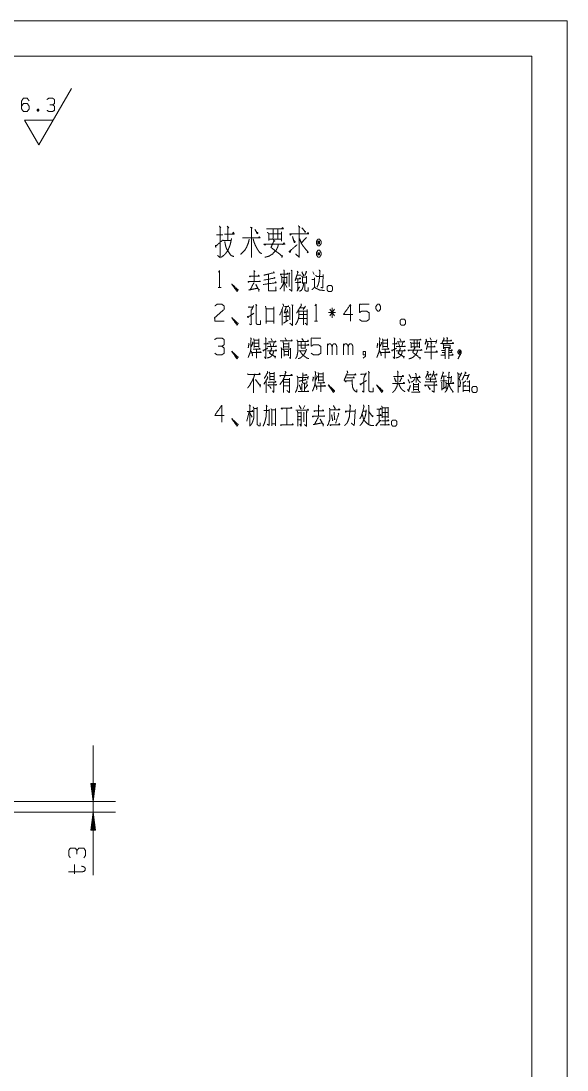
# Model space of a CAD drawing. Header units: millimetres. Extents: x 0 to 420, y 0 to 297.
# Drawn here: x 342.7 to 420, y 148.5 to 297 of the extents above; entities that cross this region are included whole.
import ezdxf

# ---------------------------------------------------------------- set-up
doc = ezdxf.new("R2010")
doc.units = ezdxf.units.MM
doc.layers.add('101', color=7, linetype='Continuous', true_color=0xffffff)

msp = doc.modelspace()

# ---------------------------------------------------------------- linework, layer by layer
at = {"layer": '101', "color": 133, "linetype": 'Continuous', "lineweight": 18}
for p, q in [((420, 297), (0, 297)), ((420, 0), (420, 297)), ((415, 292), (25, 292)), ((415, 5), (415, 292))]:
    msp.add_line(p, q, dxfattribs=at)
at = {"layer": '101', "color": 43, "linetype": 'Continuous', "lineweight": 18}
for p, q in [((345.26, 279.45), (349.88, 287.45)), ((345.08, 284.54), (345.21, 284.21)), ((343.25, 282.95), (347.28, 282.95)), ((345.26, 279.45), (343.25, 282.95))]:
    msp.add_line(p, q, dxfattribs=at)
at = {"layer": '101', "color": 72, "linetype": 'Continuous', "lineweight": 18}
for p, q in [((370.4, 266.71), (371.3, 266.71)), ((371.3, 265.92), (372.44, 265.92)), ((380.64, 261.37), (380.78, 261.22)), ((380.98, 261.72), (381.12, 261.57)), ((384.01, 261.5), (384.22, 261.1)), ((379.69, 260.67), (380.36, 260.7)), ((380.04, 260.05), (380.36, 259.27)), ((380.69, 261.27), (380.69, 259.4)), ((383.87, 260.42), (384.19, 260.42)), ((370.62, 259.27), (371.04, 259.27)), ((379.69, 256.11), (379.69, 253.94)), ((380.25, 255.74), (380.25, 254.46)), ((380.38, 256.16), (380.55, 255.66)), ((381.01, 256.84), (381.26, 256.76)), ((382.12, 255.44), (383.22, 255.44)), ((382.23, 256.41), (382.92, 256.41)), ((383.01, 256.61), (382.67, 256.14)), ((387.26, 255.71), (386.25, 255.71)), ((387.08, 256.19), (386.43, 255.24)), ((386.43, 256.19), (387.1, 255.24)), ((386.75, 254.99), (386.75, 256.41)), ((379.88, 254.21), (380.53, 254.64)), ((382.09, 254.89), (383.2, 254.89)), ((384.27, 254.51), (384.7, 254.51)), ((377.94, 251.45), (378.08, 251.02)), ((378.12, 252.07), (378.28, 251.72)), ((378.58, 251.47), (378.43, 250.97)), ((379.93, 251.3), (380.64, 251.3)), ((380.13, 252.15), (380.27, 251.8)), ((380.64, 251.47), (380.64, 250.7)), ((382.49, 252.07), (382.72, 251.72)), ((386.09, 249.75), (386.09, 251.32)), ((388.37, 249.75), (388.37, 251.32)), ((396.15, 251.45), (396.29, 251.02)), ((396.33, 252.07), (396.49, 251.72)), ((396.79, 251.47), (396.65, 250.97)), ((400.63, 252.17), (400.79, 251.8)), ((401.59, 251.85), (401.43, 251.35)), ((379.63, 250.55), (380.87, 250.55)), ((379.88, 250.87), (380.68, 250.87)), ((380, 250.2), (380.55, 250.2)), ((380, 249.72), (380.55, 249.72)), ((380.59, 250.4), (380.59, 249.62)), ((382.07, 250.32), (383.08, 250.32)), ((377.98, 247.11), (378.56, 247.11)), ((377.98, 246.69), (378.56, 246.69)), ((378.56, 247.31), (378.56, 246.11)), ((400.33, 246.84), (400.44, 246.54)), ((400.7, 246.54), (400.7, 245.91)), ((401.2, 246.84), (401.36, 246.51)), ((375.65, 246.41), (375.65, 244.36)), ((375.91, 246.24), (376.58, 245.36)), ((376.64, 245.54), (376.56, 245.16)), ((377.44, 246.11), (377.44, 244.36)), ((377.98, 246.26), (378.56, 246.26)), ((378.52, 245.91), (378.52, 244.46)), ((379.95, 245.86), (380.62, 245.86)), ((379.97, 245.34), (380.64, 245.34)), ((405.82, 245.31), (406.16, 245.31)), ((378.52, 244.41), (378.33, 244.64)), ((380.34, 242.2), (380.34, 239.85)), ((380.34, 242.17), (380.34, 239.85)), ((382.12, 242.55), (382.37, 242.1)), ((382.88, 242.55), (382.67, 242.1)), ((375.04, 241.7), (374.71, 240.35)), ((375.12, 241.5), (375.45, 240.92)), ((391.14, 241.77), (391.56, 241.77)), ((393.42, 242.05), (393.42, 240.22)), ((393.86, 241.57), (394.64, 241.57)), ((382.21, 239.92), (382.39, 239.65)), ((350.29, 176.28), (350.29, 177.6))]:
    msp.add_line(p, q, dxfattribs=at)
at = {"layer": '101', "color": 22, "linetype": 'Continuous', "lineweight": 18}
for p, q in [((352.96, 194.44), (352.96, 176.1)), ((352.62, 189.05), (352.96, 186.51)), ((353.29, 189.05), (352.62, 189.05)), ((352.63, 189.05), (352.63, 189.01)), ((352.63, 189.05), (352.63, 189.01)), ((352.68, 189.05), (352.68, 188.63)), ((352.73, 189.05), (352.73, 188.24)), ((352.78, 189.05), (352.78, 187.86)), ((352.83, 189.05), (352.83, 187.47)), ((352.88, 189.05), (352.88, 187.08)), ((352.93, 189.05), (352.93, 186.7)), ((352.96, 186.51), (353.29, 189.05)), ((352.98, 189.05), (352.98, 186.7)), ((353.03, 189.05), (353.03, 187.08)), ((353.08, 189.05), (353.08, 187.47)), ((353.13, 189.05), (353.13, 187.86)), ((353.18, 189.05), (353.18, 188.24)), ((353.23, 189.05), (353.23, 188.63)), ((353.29, 189.05), (353.29, 189.01)), ((353.29, 189.05), (353.29, 189.01)), ((333.72, 186.51), (356.13, 186.51)), ((333.72, 185.01), (356.13, 185.01)), ((352.96, 185.01), (352.62, 182.47)), ((352.88, 182.47), (352.88, 184.43)), ((352.93, 182.47), (352.93, 184.81)), ((353.29, 182.47), (352.96, 185.01)), ((352.98, 182.47), (352.98, 184.81)), ((353.03, 182.47), (353.03, 184.43)), ((352.68, 182.47), (352.68, 182.88)), ((352.73, 182.47), (352.73, 183.27)), ((352.78, 182.47), (352.78, 183.66)), ((352.83, 182.47), (352.83, 184.04)), ((353.08, 182.47), (353.08, 184.04)), ((353.13, 182.47), (353.13, 183.66)), ((353.18, 182.47), (353.18, 183.27)), ((353.23, 182.47), (353.23, 182.88)), ((352.62, 182.47), (353.29, 182.47)), ((352.63, 182.47), (352.63, 182.5)), ((352.63, 182.47), (352.63, 182.5)), ((353.29, 182.47), (353.29, 182.5)), ((353.29, 182.47), (353.29, 182.5))]:
    msp.add_line(p, q, dxfattribs=at)
at = {"layer": '101', "color": 43, "linetype": 'Continuous', "lineweight": 18}
for points, knots in [([(342.83, 284.93), (343.08, 285.31), (343.63, 285.31), (343.89, 284.93), (343.89, 284.56), (343.63, 284.19), (343.08, 284.19), (342.83, 284.56), (342.83, 285.68), (343.08, 286.06), (343.63, 286.06), (343.89, 285.68)], [0, 0, 0.076963, 0.169763, 0.248074, 0.312018, 0.39033, 0.48313, 0.560092, 0.751926, 0.828889, 0.921689, 1, 1]), ([(347.21, 285.13), (347.48, 285.31), (347.48, 285.88), (347.21, 286.06), (346.67, 286.06), (346.4, 285.88)], [0, 0, 0.153872, 0.429849, 0.583721, 0.846128, 1, 1]), ([(346.42, 284.36), (346.67, 284.19), (347.21, 284.19), (347.48, 284.36), (347.48, 284.93), (347.21, 285.13), (346.81, 285.13)], [0, 0, 0.12412, 0.343693, 0.472448, 0.703377, 0.836727, 1, 1]), ([(345.08, 284.21), (345.21, 284.21), (345.28, 284.38), (345.21, 284.54), (345.08, 284.54), (345.01, 284.38), (345.08, 284.21), (345.21, 284.54)], [0, 0, 0.093983, 0.236792, 0.365957, 0.45994, 0.589105, 0.731914, 1, 1])]:
    msp.add_open_spline(points, degree=1, knots=knots, dxfattribs=at)
at = {"layer": '101', "color": 72, "linetype": 'Continuous', "lineweight": 18}
for points, knots in [([(370.8, 267.95), (371.01, 267.72), (370.91, 267.87), (370.91, 263.52), (370.54, 263.82)], [0, 0, 0.058118, 0.092648, 0.910296, 1, 1]), ([(371.91, 267.95), (372.15, 267.72), (372.02, 267.8), (372.02, 265.96)], [0, 0, 0.141502, 0.20722, 1, 1]), ([(375.22, 267.8), (375.46, 267.69), (375.36, 267.72), (375.36, 263.49), (375.36, 266.3), (374.08, 266.3), (376.58, 266.3), (376.44, 266.49), (376.39, 266.3)], [0, 0, 0.022712, 0.032395, 0.397208, 0.639342, 0.748903, 0.963458, 0.983227, 1, 1]), ([(375.83, 267.5), (376.2, 266.86), (376.28, 267.01), (376.1, 267.09)], [0, 0, 0.666016, 0.81929, 1, 1]), ([(377.47, 267.57), (379.88, 267.57), (379.75, 267.76), (379.59, 267.57)], [0, 0, 0.835358, 0.91487, 1, 1]), ([(377.6, 267.09), (377.82, 266.9), (377.82, 265.92), (377.82, 266.11), (379.59, 266.11), (379.59, 265.85), (379.59, 267.16), (379.59, 266.86), (377.74, 266.86), (378.4, 266.86), (378.4, 267.54), (378.4, 266.11), (379.06, 266.11), (379.06, 267.5)], [0, 0, 0.024062, 0.106928, 0.122864, 0.273837, 0.296149, 0.4077, 0.433197, 0.590931, 0.647265, 0.704633, 0.825745, 0.882075, 1, 1]), ([(381.97, 268.02), (382.19, 267.76), (382.11, 267.91), (382.11, 263.56), (381.6, 264.01)], [0, 0, 0.060995, 0.091683, 0.877919, 1, 1]), ([(382.5, 267.72), (382.98, 267.09), (383.01, 267.2), (382.8, 267.24)], [0, 0, 0.706417, 0.808952, 1, 1]), ([(370.24, 265.25), (370.32, 264.91), (370.27, 265.1), (371.3, 266)], [0, 0, 0.181318, 0.283205, 1, 1]), ([(372.52, 266.19), (372.42, 265.66), (372.31, 265.25), (372.18, 264.91), (372.02, 264.54), (371.76, 264.16), (371.49, 263.86), (371.07, 263.56)], [0, 0, 0.172181, 0.309102, 0.425674, 0.556629, 0.704264, 0.832974, 1, 1]), ([(371.52, 266.82), (372.92, 266.82), (372.79, 267.09), (372.66, 266.86)], [0, 0, 0.716786, 0.866795, 1, 1]), ([(375.04, 266.11), (374.91, 265.59), (374.67, 264.99), (374.4, 264.54), (373.82, 263.97)], [0, 0, 0.214896, 0.471147, 0.678431, 1, 1]), ([(375.59, 266.15), (375.7, 265.74), (375.91, 265.21), (376.18, 264.72), (376.47, 264.27), (376.79, 264.05)], [0, 0, 0.172231, 0.401198, 0.625593, 0.842438, 1, 1]), ([(378.45, 266), (378.64, 265.85), (378.56, 265.92), (378.11, 264.95), (379.7, 263.71), (379.75, 263.82), (379.65, 263.52)], [0, 0, 0.061501, 0.089671, 0.366514, 0.885947, 0.917995, 1, 1]), ([(380.99, 266.82), (380.86, 266.67), (380.78, 266.86), (383.43, 266.86), (383.35, 267.05), (383.25, 266.86)], [0, 0, 0.057617, 0.116242, 0.879371, 0.937997, 1, 1]), ([(381.15, 266.49), (381.42, 265.62), (381.55, 265.74), (381.36, 265.92)], [0, 0, 0.673366, 0.803128, 1, 1]), ([(383.14, 266.34), (382.42, 265.59), (382.16, 266.15), (382.42, 265.51), (382.66, 265.14), (382.93, 264.8), (383.38, 264.27), (383.43, 264.27), (383.25, 264.2)], [0, 0, 0.248762, 0.397963, 0.563618, 0.670264, 0.773235, 0.93925, 0.951976, 1, 1]), ([(384.99, 266.11), (384.75, 266.11), (384.54, 265.81), (384.54, 265.47), (384.75, 265.17), (384.99, 265.17), (385.2, 265.47), (385.2, 265.81), (384.99, 266.11)], [0, 0, 0.091011, 0.23115, 0.35987, 0.500009, 0.59102, 0.73115, 0.85987, 1, 1]), ([(384.99, 265.47), (384.99, 265.81), (384.75, 265.81)], [0, 0, 0.585806, 1, 1]), ([(371.57, 265.77), (371.62, 265.51), (371.68, 265.21), (371.78, 264.87), (371.94, 264.54), (372.44, 263.82), (372.87, 263.64)], [0, 0, 0.101602, 0.217193, 0.351409, 0.492973, 0.824035, 1, 1]), ([(377.39, 265.4), (377.26, 265.25), (377.13, 265.4), (380.1, 265.4), (379.94, 265.59), (379.8, 265.32)], [0, 0, 0.051201, 0.102396, 0.86189, 0.924783, 1, 1]), ([(379.14, 265.29), (379.06, 264.99), (378.82, 264.5), (378.32, 264.01), (377.84, 263.71), (377.26, 263.56)], [0, 0, 0.114106, 0.313638, 0.571352, 0.778587, 1, 1]), ([(380.94, 264.57), (380.81, 264.24), (380.67, 264.35), (381.81, 265.32)], [0, 0, 0.178053, 0.26342, 1, 1]), ([(385.2, 264.2), (384.99, 264.54), (384.75, 264.54), (384.54, 264.2), (384.54, 263.9), (384.75, 263.56), (384.99, 263.56), (385.2, 263.9), (385.2, 264.2)], [0, 0, 0.149192, 0.238507, 0.387707, 0.5, 0.6492, 0.738515, 0.887707, 1, 1]), ([(384.75, 265.47), (384.99, 265.47), (384.75, 265.81), (384.75, 265.47)], [0, 0, 0.241169, 0.658908, 1, 1]), ([(384.75, 264.2), (384.75, 263.9), (384.99, 263.9)], [0, 0, 0.556988, 1, 1]), ([(384.99, 264.2), (384.75, 264.2), (384.99, 263.9), (384.99, 264.2)], [0, 0, 0.258816, 0.674596, 1, 1]), ([(370.69, 261.45), (370.83, 261.65), (370.83, 259.27)], [0, 0, 0.093489, 1, 1]), ([(375.7, 261.67), (375.82, 261.5), (375.73, 261.57), (375.73, 260.1), (374.87, 260.1), (376.62, 260.1), (376.53, 260.2), (376.42, 260.07)], [0, 0, 0.045422, 0.069991, 0.382592, 0.566136, 0.936976, 0.965261, 1, 1]), ([(378.49, 261.5), (378.58, 261.32), (378.52, 261.37), (377.09, 261.02), (377.75, 261.17), (377.75, 258.97), (377.78, 258.82), (377.87, 258.8), (378.82, 258.8), (378.82, 259.37)], [0, 0, 0.030685, 0.042094, 0.272768, 0.377784, 0.722121, 0.746242, 0.760612, 0.910004, 1, 1]), ([(379.93, 261.75), (380, 261.62), (380, 258.77)], [0, 0, 0.047969, 1, 1]), ([(381.05, 261.62), (381.05, 258.77), (380.73, 259.02)], [0, 0, 0.875674, 1, 1]), ([(381.84, 261.57), (381.98, 261.4), (381.91, 261.47), (381.54, 260.27), (381.79, 261.02), (382.32, 261.02)], [0, 0, 0.077467, 0.112955, 0.545473, 0.817419, 1, 1]), ([(382.49, 261.5), (382.72, 260.92), (382.78, 261), (382.63, 261.17)], [0, 0, 0.661524, 0.759631, 1, 1]), ([(383.08, 261.6), (383.16, 261.45), (383.13, 261.52), (382.92, 261)], [0, 0, 0.211467, 0.312196, 1, 1]), ([(384.91, 261.75), (385.05, 261.6), (385.02, 261.25), (384.98, 260.77), (384.91, 260.1), (384.77, 259.6), (384.61, 259.32)], [0, 0, 0.080831, 0.21877, 0.405547, 0.671677, 0.875431, 1, 1]), ([(374.99, 260.07), (374.92, 260), (374.87, 260.1)], [0, 0, 0.476637, 1, 1]), ([(375.7, 259.95), (375.15, 258.92), (374.99, 258.92), (376.25, 259.17), (375.96, 259.7), (376.41, 258.87), (376.42, 259.02), (376.39, 258.7)], [0, 0, 0.252058, 0.286557, 0.564061, 0.693383, 0.896347, 0.929102, 1, 1]), ([(375.22, 260.87), (375.13, 260.77), (375.08, 260.87), (376.46, 260.87), (376.37, 261), (376.3, 260.87)], [0, 0, 0.069441, 0.128338, 0.845637, 0.925275, 1, 1]), ([(377, 259.7), (378.84, 259.95), (378.77, 260.07), (378.66, 259.95)], [0, 0, 0.857805, 0.924206, 1, 1]), ([(377.11, 260.32), (378.68, 260.62), (378.58, 260.7), (378.45, 260.57)], [0, 0, 0.839681, 0.90778, 1, 1]), ([(379.97, 260.45), (379.9, 260.07), (379.86, 259.85), (379.79, 259.65), (379.62, 259.35), (379.53, 259.22), (379.39, 259.05)], [0, 0, 0.24655, 0.393704, 0.530764, 0.755722, 0.854644, 1, 1]), ([(379.56, 261.15), (379.51, 261.02), (379.42, 261.17), (380.5, 261.17), (380.43, 261.32), (380.38, 261.17)], [0, 0, 0.079259, 0.180902, 0.810328, 0.907126, 1, 1]), ([(379.56, 260.9), (379.67, 260.75), (379.67, 259.92)], [0, 0, 0.182116, 1, 1]), ([(380.36, 260.82), (380.36, 259.85), (380.2, 260)], [0, 0, 0.816829, 1, 1]), ([(381.57, 260), (382.32, 260), (382.21, 260.1), (382.12, 259.97)], [0, 0, 0.71297, 0.852965, 1, 1]), ([(381.66, 260.52), (382.3, 260.52), (382.21, 260.65), (382.14, 260.52)], [0, 0, 0.682009, 0.846089, 1, 1]), ([(381.89, 260.5), (381.89, 258.97), (381.8, 258.75), (382.16, 259.37)], [0, 0, 0.613739, 0.711021, 1, 1]), ([(382.46, 260.92), (382.55, 260.77), (382.55, 259.82), (382.55, 259.95), (383.13, 259.95), (383.13, 259.82), (383.13, 260.87), (383.13, 260.75), (382.53, 260.75)], [0, 0, 0.046631, 0.301095, 0.334581, 0.490817, 0.524304, 0.805555, 0.839035, 1, 1]), ([(384.26, 260.65), (384.26, 259.4), (384.24, 259.25), (384.1, 259.12), (383.9, 258.97)], [0, 0, 0.681074, 0.763374, 0.866199, 1, 1]), ([(384.45, 261), (384.56, 260.82), (385.48, 260.82)], [0, 0, 0.182091, 1, 1]), ([(385.49, 261.1), (385.44, 259.22), (385.18, 259.27)], [0, 0, 0.874254, 1, 1]), ([(372.7, 259.55), (373.3, 258.92), (373.16, 258.92), (372.56, 259.77), (373.3, 258.7), (373.46, 258.92), (372.56, 259.77)], [0, 0, 0.178026, 0.207064, 0.420797, 0.689032, 0.745609, 1, 1]), ([(382.7, 259.87), (382.7, 259.6), (382.63, 259.32), (382.53, 259.05), (382.4, 258.87), (382.17, 258.75)], [0, 0, 0.206834, 0.420393, 0.64207, 0.803267, 1, 1]), ([(382.9, 259.87), (382.9, 258.92), (382.97, 258.82), (383.11, 258.77), (383.38, 258.77), (383.38, 259.25)], [0, 0, 0.48405, 0.546451, 0.622883, 0.75797, 1, 1]), ([(384.31, 259.37), (384.43, 259.17), (384.61, 259.1), (384.8, 259), (384.98, 258.92), (385.18, 258.9), (385.42, 258.87), (385.67, 258.87)], [0, 0, 0.153705, 0.279215, 0.422091, 0.547596, 0.675718, 0.838257, 1, 1]), ([(386.06, 258.92), (386.06, 259.35), (386.22, 259.55), (386.66, 259.55), (386.82, 259.35), (386.82, 258.92), (386.66, 258.7), (386.22, 258.7), (386.06, 258.92)], [0, 0, 0.15201, 0.243408, 0.401443, 0.492842, 0.644852, 0.743408, 0.901443, 1, 1]), ([(375.95, 256.91), (376.12, 256.71), (376.03, 256.76), (376.03, 254.24), (376.05, 254.11), (376.21, 254.04), (376.62, 254.04), (376.62, 254.61)], [0, 0, 0.063894, 0.088205, 0.6927, 0.722922, 0.765026, 0.862345, 1, 1]), ([(379.35, 255.34), (379.9, 256.76), (379.81, 256.91), (379.79, 256.94)], [0, 0, 0.881768, 0.982305, 1, 1]), ([(382.37, 256.96), (382.42, 256.76), (381.72, 255.64)], [0, 0, 0.134735, 1, 1]), ([(384.35, 256.69), (384.49, 256.89), (384.49, 254.51)], [0, 0, 0.093497, 1, 1]), ([(389.71, 255.46), (388.37, 255.46), (389.38, 256.89), (389.38, 254.51)], [0, 0, 0.245868, 0.565295, 1, 1]), ([(390.63, 254.74), (390.96, 254.51), (391.65, 254.51), (391.99, 254.74), (391.99, 255.69), (391.65, 255.94), (390.96, 255.94), (390.63, 255.71), (390.63, 256.89), (391.99, 256.89)], [0, 0, 0.062231, 0.168346, 0.230572, 0.376815, 0.441263, 0.547378, 0.609609, 0.790489, 1, 1]), ([(393.19, 255.94), (393.42, 255.94), (393.63, 256.26), (393.63, 256.59), (393.42, 256.91), (393.19, 256.91), (392.96, 256.59), (392.96, 256.26), (393.19, 255.94)], [0, 0, 0.085681, 0.230394, 0.351585, 0.496291, 0.581973, 0.730387, 0.851579, 1, 1]), ([(370.16, 256.66), (370.47, 256.89), (371.16, 256.89), (371.5, 256.66), (371.5, 256.19), (370.14, 254.99), (370.16, 254.51), (371.5, 254.51)], [0, 0, 0.069688, 0.192972, 0.265272, 0.350227, 0.67474, 0.759754, 1, 1]), ([(374.76, 255.16), (374.9, 254.96), (374.83, 255.06), (375.7, 255.64)], [0, 0, 0.174102, 0.261144, 1, 1]), ([(375.01, 256.56), (374.97, 256.46), (374.89, 256.51), (375.63, 256.51)], [0, 0, 0.111652, 0.218549, 1, 1]), ([(375.66, 256.74), (375.33, 256.04), (375.33, 253.99), (375.08, 254.11)], [0, 0, 0.250151, 0.910671, 1, 1]), ([(377.34, 256.61), (377.41, 256.29), (377.41, 254.16), (377.41, 254.49), (378.51, 254.49), (378.51, 254.16), (378.51, 256.51), (378.51, 256.26), (377.43, 256.26)], [0, 0, 0.0422, 0.311813, 0.353049, 0.49209, 0.533325, 0.831486, 0.863204, 1, 1]), ([(380.27, 256.51), (380, 255.69), (380.46, 255.89)], [0, 0, 0.633567, 1, 1]), ([(380.02, 256.56), (380.62, 256.56), (380.55, 256.69), (380.46, 256.56)], [0, 0, 0.66949, 0.829485, 1, 1]), ([(380.69, 256.46), (380.8, 256.36), (380.8, 254.69)], [0, 0, 0.080046, 1, 1]), ([(381.14, 256.76), (381.14, 253.91), (380.8, 254.21)], [0, 0, 0.863559, 1, 1]), ([(381.94, 256.11), (382.07, 255.94), (382.07, 255.44), (382.05, 255.21), (382.03, 255.06), (381.98, 254.84), (381.91, 254.61), (381.82, 254.39), (381.73, 254.24), (381.59, 254.01)], [0, 0, 0.095695, 0.318944, 0.419716, 0.487155, 0.590371, 0.695675, 0.80361, 0.88134, 1, 1]), ([(382.09, 255.94), (383.25, 255.94), (383.25, 256.14), (383.25, 253.94), (382.97, 254.21)], [0, 0, 0.294508, 0.345002, 0.900412, 1, 1]), ([(382.62, 255.91), (382.7, 255.94), (382.7, 254.01)], [0, 0, 0.045523, 1, 1]), ([(372.7, 254.79), (373.3, 254.16), (373.16, 254.16), (372.56, 255.01), (373.3, 253.94), (373.46, 254.16), (372.56, 255.01)], [0, 0, 0.178026, 0.207064, 0.420797, 0.689032, 0.745609, 1, 1]), ([(379.93, 255.16), (380.61, 255.16), (380.5, 255.31), (380.43, 255.16)], [0, 0, 0.657711, 0.837607, 1, 1]), ([(396.38, 254.16), (396.38, 254.59), (396.54, 254.79), (396.98, 254.79), (397.14, 254.59), (397.14, 254.16), (396.98, 253.94), (396.54, 253.94), (396.38, 254.16)], [0, 0, 0.152008, 0.243396, 0.401444, 0.492841, 0.64485, 0.743405, 0.901453, 1, 1]), ([(371.16, 250.95), (371.5, 251.17), (371.5, 251.9), (371.16, 252.12), (370.47, 252.12), (370.14, 251.9)], [0, 0, 0.153882, 0.429856, 0.583738, 0.846131, 1, 1]), ([(375.22, 252.15), (375.35, 251.97), (375.29, 252.05), (375.24, 250.47), (375.17, 250.07), (375.01, 249.7), (374.89, 249.37)], [0, 0, 0.070416, 0.100595, 0.618417, 0.751887, 0.885737, 1, 1]), ([(374.92, 251.35), (375.06, 251.25), (374.99, 251.3), (374.9, 250.75)], [0, 0, 0.21204, 0.31808, 1, 1]), ([(375.47, 251.52), (375.59, 251.4), (375.56, 251.45), (375.33, 250.92)], [0, 0, 0.217081, 0.292659, 1, 1]), ([(375.66, 252), (375.72, 251.85), (375.72, 250.8), (375.72, 250.9), (376.39, 250.9), (376.39, 250.8), (376.39, 252), (376.39, 251.82), (375.73, 251.82), (375.73, 251.4), (376.37, 251.4)], [0, 0, 0.030769, 0.233823, 0.253162, 0.383044, 0.402383, 0.634446, 0.668287, 0.794756, 0.876945, 1, 1]), ([(377.09, 251.3), (377.75, 251.3), (377.66, 251.4), (377.59, 251.3)], [0, 0, 0.718726, 0.865406, 1, 1]), ([(377.29, 252.17), (377.44, 251.97), (377.36, 252.05), (377.36, 249.22), (377.18, 249.47)], [0, 0, 0.072955, 0.106044, 0.912586, 1, 1]), ([(377.62, 250.9), (378.91, 250.9), (378.82, 251), (378.74, 250.9)], [0, 0, 0.828595, 0.914289, 1, 1]), ([(377.75, 251.6), (378.81, 251.6), (378.75, 251.72), (378.68, 251.6)], [0, 0, 0.791484, 0.892824, 1, 1]), ([(379.39, 251.7), (381.12, 251.7), (381.03, 251.85), (380.96, 251.7)], [0, 0, 0.835944, 0.91997, 1, 1]), ([(379.81, 251.57), (379.88, 251.37), (379.88, 250.7)], [0, 0, 0.239101, 1, 1]), ([(381.89, 251.62), (381.89, 250.07), (381.87, 249.95), (381.79, 249.57), (381.72, 249.4), (381.59, 249.22)], [0, 0, 0.628912, 0.680132, 0.836459, 0.913039, 1, 1]), ([(381.8, 251.87), (381.87, 251.62), (383.39, 251.62), (383.36, 251.82), (383.29, 251.7)], [0, 0, 0.122175, 0.836955, 0.932464, 1, 1]), ([(382, 251.12), (383.46, 251.12), (383.38, 251.25), (383.29, 251.12)], [0, 0, 0.827332, 0.913666, 1, 1]), ([(382.39, 251.52), (382.39, 250.7), (382.97, 250.7), (382.97, 251.5)], [0, 0, 0.373599, 0.637718, 1, 1]), ([(383.8, 249.97), (384.13, 249.75), (384.82, 249.75), (385.16, 249.97), (385.16, 250.92), (384.82, 251.17), (384.13, 251.17), (383.8, 250.95), (383.8, 252.12), (385.16, 252.12)], [0, 0, 0.062227, 0.168343, 0.23057, 0.376816, 0.441266, 0.547382, 0.609609, 0.790491, 1, 1]), ([(386.09, 250.85), (386.14, 251.12), (386.32, 251.3), (386.52, 251.3), (386.69, 251.12), (386.76, 250.85), (386.76, 249.75)], [0, 0, 0.118877, 0.224461, 0.306989, 0.41256, 0.533084, 1, 1]), ([(386.76, 250.85), (386.82, 251.12), (386.99, 251.3), (387.2, 251.3), (387.36, 251.12), (387.43, 250.85), (387.43, 249.75)], [0, 0, 0.118606, 0.223933, 0.313763, 0.413917, 0.534162, 1, 1]), ([(388.37, 250.85), (388.42, 251.12), (388.6, 251.3), (388.79, 251.3), (388.97, 251.12), (389.04, 250.85), (389.04, 249.75)], [0, 0, 0.11888, 0.224451, 0.306978, 0.412562, 0.533085, 1, 1]), ([(389.04, 250.85), (389.09, 251.12), (389.27, 251.3), (389.48, 251.3), (389.64, 251.12), (389.71, 250.85), (389.71, 249.75)], [0, 0, 0.118608, 0.223937, 0.313751, 0.413906, 0.534154, 1, 1]), ([(393.43, 252.15), (393.56, 251.97), (393.5, 252.05), (393.45, 250.47), (393.38, 250.07), (393.22, 249.7), (393.1, 249.37)], [0, 0, 0.070422, 0.100609, 0.618423, 0.751891, 0.885739, 1, 1]), ([(393.13, 251.35), (393.27, 251.25), (393.2, 251.3), (393.12, 250.75)], [0, 0, 0.212016, 0.318024, 1, 1]), ([(393.68, 251.52), (393.8, 251.4), (393.77, 251.45), (393.54, 250.92)], [0, 0, 0.217081, 0.292659, 1, 1]), ([(393.88, 252), (393.93, 251.85), (393.93, 250.8), (393.93, 250.9), (394.6, 250.9), (394.6, 250.8), (394.6, 252), (394.6, 251.82), (393.95, 251.82), (393.95, 251.4), (394.58, 251.4)], [0, 0, 0.030766, 0.233821, 0.25316, 0.38305, 0.40239, 0.634453, 0.668294, 0.794763, 0.876953, 1, 1]), ([(395.3, 251.3), (395.96, 251.3), (395.87, 251.4), (395.8, 251.3)], [0, 0, 0.718748, 0.865402, 1, 1]), ([(395.5, 252.17), (395.66, 251.97), (395.57, 252.05), (395.57, 249.22), (395.39, 249.47)], [0, 0, 0.072962, 0.10605, 0.912587, 1, 1]), ([(395.83, 250.9), (397.12, 250.9), (397.04, 251), (396.95, 250.9)], [0, 0, 0.828595, 0.914307, 1, 1]), ([(395.96, 251.6), (397.02, 251.6), (396.96, 251.72), (396.89, 251.6)], [0, 0, 0.79149, 0.892828, 1, 1]), ([(397.74, 251.85), (399.35, 251.85), (399.26, 251.97), (399.15, 251.85)], [0, 0, 0.835359, 0.914868, 1, 1]), ([(397.83, 251.52), (397.97, 251.4), (397.97, 250.75), (397.97, 250.87), (399.15, 250.87), (399.15, 250.7), (399.15, 251.57), (399.15, 251.37), (397.92, 251.37), (398.36, 251.37), (398.36, 251.82), (398.36, 250.87), (398.8, 250.87), (398.8, 251.8)], [0, 0, 0.024059, 0.106926, 0.122864, 0.273836, 0.296148, 0.4077, 0.433195, 0.590929, 0.647265, 0.704634, 0.825746, 0.882076, 1, 1]), ([(400.03, 251.95), (400.12, 251.85), (399.94, 251.25), (400.09, 251.65), (401.5, 251.65)], [0, 0, 0.051388, 0.292221, 0.45558, 1, 1]), ([(400.26, 251.5), (400.37, 251.22), (400.3, 251.35), (400.1, 250.47), (400.19, 250.87), (401.32, 250.87), (401.25, 251), (401.2, 250.87)], [0, 0, 0.09342, 0.138936, 0.423044, 0.552892, 0.911445, 0.956967, 1, 1]), ([(400.74, 251.57), (400.86, 251.35), (400.78, 251.45), (400.78, 249.15)], [0, 0, 0.095442, 0.145044, 1, 1]), ([(402.08, 251.35), (403.94, 251.35), (403.86, 251.5), (403.74, 251.37)], [0, 0, 0.844505, 0.919966, 1, 1]), ([(402.54, 252.15), (402.65, 251.95), (402.61, 252.05), (402.33, 251.45)], [0, 0, 0.227329, 0.333849, 1, 1]), ([(402.45, 251.27), (402.54, 251.17), (402.54, 250.57), (402.54, 250.77), (403.48, 250.77), (403.48, 250.57), (403.48, 251.12), (402.52, 251.12)], [0, 0, 0.037336, 0.205185, 0.261136, 0.523187, 0.579139, 0.732999, 1, 1]), ([(402.52, 251.7), (403.65, 251.7), (403.6, 251.85), (403.53, 251.72)], [0, 0, 0.788895, 0.899855, 1, 1]), ([(402.98, 252.2), (403.12, 252.05), (403.05, 252.15), (403.05, 251.4)], [0, 0, 0.191124, 0.304673, 1, 1]), ([(370.16, 249.97), (370.47, 249.75), (371.16, 249.75), (371.5, 249.97), (371.5, 250.7), (371.16, 250.95), (370.65, 250.95)], [0, 0, 0.124113, 0.343679, 0.472445, 0.703376, 0.836741, 1, 1]), ([(372.7, 250.02), (373.3, 249.4), (373.16, 249.4), (372.56, 250.25), (373.3, 249.17), (373.46, 249.4), (372.56, 250.25)], [0, 0, 0.178026, 0.207064, 0.420797, 0.689032, 0.745609, 1, 1]), ([(375.29, 250.32), (375.5, 249.75), (375.5, 249.85), (375.47, 249.6)], [0, 0, 0.634871, 0.738464, 1, 1]), ([(375.5, 250.07), (376.72, 250.07), (376.64, 250.2), (376.55, 250.1), (376.05, 250.1), (376.05, 250.57), (376.05, 249.25)], [0, 0, 0.320856, 0.361126, 0.396236, 0.526438, 0.651403, 1, 1]), ([(375.59, 250.55), (376.58, 250.55), (376.49, 250.67), (376.41, 250.57)], [0, 0, 0.775505, 0.89545, 1, 1]), ([(376.99, 250.47), (377.04, 250.27), (377.02, 250.35), (377.67, 250.7)], [0, 0, 0.201721, 0.276834, 1, 1]), ([(378.49, 250.3), (378.45, 250.1), (378.4, 249.92), (378.33, 249.75), (378.15, 249.52), (377.94, 249.4), (377.78, 249.35), (377.59, 249.3)], [0, 0, 0.137733, 0.261739, 0.389763, 0.583803, 0.750757, 0.863849, 1, 1]), ([(377.6, 250.32), (378.89, 250.32), (378.81, 250.45), (378.75, 250.35)], [0, 0, 0.828928, 0.927277, 1, 1]), ([(378.12, 250.77), (378.22, 250.67), (377.9, 249.97), (378.7, 249.45), (378.74, 249.57), (378.7, 249.27)], [0, 0, 0.063383, 0.397743, 0.812159, 0.868645, 1, 1]), ([(379.54, 250.77), (379.6, 250.62), (379.6, 249.25)], [0, 0, 0.103705, 1, 1]), ([(379.86, 250.45), (380, 250.3), (380, 249.57)], [0, 0, 0.221405, 1, 1]), ([(380.87, 250.7), (380.87, 249.22), (380.71, 249.37)], [0, 0, 0.870898, 1, 1]), ([(383.13, 250.52), (383.04, 250.27), (382.97, 250.1), (382.86, 249.92), (382.74, 249.72), (382.58, 249.6), (382.42, 249.4), (382.28, 249.3), (382.12, 249.25), (381.94, 249.22)], [0, 0, 0.141787, 0.242724, 0.352146, 0.477915, 0.586087, 0.722749, 0.815376, 0.90455, 1, 1]), ([(382.25, 250.27), (382.32, 250.1), (382.67, 249.65), (382.9, 249.5), (383.06, 249.37), (383.24, 249.27), (383.45, 249.22)], [0, 0, 0.113786, 0.458783, 0.624216, 0.746187, 0.868611, 1, 1]), ([(391.47, 249.75), (391.14, 249.75), (391.14, 250.22), (391.47, 250.22), (391.47, 249.52), (391.14, 249.27)], [0, 0, 0.148243, 0.357933, 0.506176, 0.815191, 1, 1]), ([(393.5, 250.32), (393.72, 249.75), (393.72, 249.85), (393.68, 249.6)], [0, 0, 0.634876, 0.738467, 1, 1]), ([(393.72, 250.07), (394.94, 250.07), (394.85, 250.2), (394.76, 250.1), (394.26, 250.1), (394.26, 250.57), (394.26, 249.25)], [0, 0, 0.320856, 0.361126, 0.396236, 0.526438, 0.651403, 1, 1]), ([(393.8, 250.55), (394.79, 250.55), (394.71, 250.67), (394.62, 250.57)], [0, 0, 0.775488, 0.895431, 1, 1]), ([(395.2, 250.47), (395.25, 250.27), (395.23, 250.35), (395.89, 250.7)], [0, 0, 0.201719, 0.27684, 1, 1]), ([(396.7, 250.3), (396.66, 250.1), (396.61, 249.92), (396.54, 249.75), (396.36, 249.52), (396.15, 249.4), (395.99, 249.35), (395.8, 249.3)], [0, 0, 0.137734, 0.261749, 0.389763, 0.583803, 0.750783, 0.863849, 1, 1]), ([(395.82, 250.32), (397.11, 250.32), (397.02, 250.45), (396.96, 250.35)], [0, 0, 0.828928, 0.927277, 1, 1]), ([(396.33, 250.77), (396.43, 250.67), (396.12, 249.97), (396.91, 249.45), (396.95, 249.57), (396.91, 249.27)], [0, 0, 0.063382, 0.397742, 0.812164, 0.868648, 1, 1]), ([(397.69, 250.4), (397.6, 250.3), (397.51, 250.4), (399.49, 250.4), (399.38, 250.52), (399.29, 250.35)], [0, 0, 0.051196, 0.102402, 0.861894, 0.924782, 1, 1]), ([(398.85, 250.32), (398.8, 250.12), (398.64, 249.8), (398.3, 249.47), (397.99, 249.27), (397.6, 249.17)], [0, 0, 0.114109, 0.313654, 0.571368, 0.778584, 1, 1]), ([(398.39, 250.8), (398.52, 250.7), (398.46, 250.75), (398.16, 250.1), (399.22, 249.27), (399.26, 249.35), (399.19, 249.15)], [0, 0, 0.061505, 0.089686, 0.366517, 0.885946, 0.917997, 1, 1]), ([(399.96, 250.12), (399.91, 250.05), (399.84, 250.12), (401.66, 250.12), (401.54, 250.3), (401.46, 250.12)], [0, 0, 0.03798, 0.080593, 0.833344, 0.921962, 1, 1]), ([(402.22, 250.35), (402.79, 250.35), (402.73, 250.35), (402.77, 250.35), (402.77, 250.07), (402.31, 250.07), (402.73, 250.07), (402.73, 249.7), (402.13, 249.7)], [0, 0, 0.202817, 0.221822, 0.234497, 0.333111, 0.497902, 0.650019, 0.784493, 1, 1]), ([(402.7, 250.7), (402.8, 250.55), (402.77, 250.62), (402.77, 249.17)], [0, 0, 0.107006, 0.155302, 1, 1]), ([(403.23, 250.7), (403.35, 250.55), (403.26, 250.62), (403.26, 249.17), (403.26, 250.35), (403.78, 250.35), (403.71, 250.47), (403.62, 250.35)], [0, 0, 0.051924, 0.082879, 0.470101, 0.783884, 0.92077, 0.959124, 1, 1]), ([(403.23, 250.07), (403.71, 250.07), (403.62, 250.2), (403.6, 250.07)], [0, 0, 0.630795, 0.833126, 1, 1]), ([(403.23, 249.7), (403.88, 249.7), (403.79, 249.87), (403.71, 249.72)], [0, 0, 0.638551, 0.829997, 1, 1]), ([(404.87, 249.82), (404.73, 249.82), (404.57, 250.02), (404.57, 250.25), (404.73, 250.45), (404.87, 250.45), (405.03, 250.25), (405.03, 250.02), (404.57, 249.17)], [0, 0, 0.057341, 0.16098, 0.252232, 0.355877, 0.413219, 0.516864, 0.608116, 1, 1]), ([(404.73, 250.02), (404.87, 250.02), (404.73, 250.25), (404.73, 250.02)], [0, 0, 0.223671, 0.644056, 1, 1]), ([(404.87, 250.02), (404.87, 250.25), (404.73, 250.25)], [0, 0, 0.614104, 1, 1]), ([(374.81, 247.06), (374.87, 246.96), (376.56, 246.96), (376.53, 247.16), (376.42, 247.04)], [0, 0, 0.051998, 0.831416, 0.924706, 1, 1]), ([(375.82, 246.96), (375.82, 247.04), (375.7, 246.59), (375.5, 246.16), (375.38, 245.94), (375.24, 245.71), (375.12, 245.46), (374.96, 245.24), (374.81, 245.06)], [0, 0, 0.03245, 0.234393, 0.436626, 0.547735, 0.66272, 0.783417, 0.902652, 1, 1]), ([(377.6, 246.69), (377.66, 246.49), (377.11, 245.59)], [0, 0, 0.164146, 1, 1]), ([(377.59, 247.39), (377.66, 247.24), (377.18, 246.41)], [0, 0, 0.14819, 1, 1]), ([(377.87, 247.29), (377.94, 247.11), (377.94, 246.14)], [0, 0, 0.162191, 1, 1]), ([(379.53, 246.81), (379.42, 246.69), (379.39, 246.81), (381.14, 246.81), (381.01, 246.99), (380.92, 246.84)], [0, 0, 0.067399, 0.12081, 0.8403, 0.928416, 1, 1]), ([(380.13, 247.41), (380.25, 247.24), (380.18, 247.31), (380.06, 246.74), (379.88, 246.29), (379.72, 246.01), (379.37, 245.54)], [0, 0, 0.093222, 0.138055, 0.393909, 0.60422, 0.742422, 1, 1]), ([(381.79, 246.74), (381.91, 246.54), (381.89, 245.34), (381.8, 244.94), (381.73, 244.71), (381.56, 244.41)], [0, 0, 0.096825, 0.590902, 0.759554, 0.856649, 1, 1]), ([(381.91, 246.54), (383.38, 246.54), (383.39, 246.71), (383.29, 246.29)], [0, 0, 0.704987, 0.78951, 1, 1]), ([(382.63, 247.19), (382.63, 246.54), (382.63, 246.86), (383.22, 246.86), (383.08, 246.99), (383.01, 246.89)], [0, 0, 0.347693, 0.52154, 0.833541, 0.934487, 1, 1]), ([(384.33, 247.39), (384.45, 247.21), (384.4, 247.29), (384.35, 245.71), (384.27, 245.31), (384.12, 244.94), (383.99, 244.61)], [0, 0, 0.070423, 0.10061, 0.618426, 0.751894, 0.885743, 1, 1]), ([(384.03, 246.59), (384.17, 246.49), (384.1, 246.54), (384.01, 245.99)], [0, 0, 0.212014, 0.318021, 1, 1]), ([(384.57, 246.76), (384.7, 246.64), (384.66, 246.69), (384.43, 246.16)], [0, 0, 0.217081, 0.292659, 1, 1]), ([(384.77, 247.24), (384.82, 247.09), (384.82, 246.04), (384.82, 246.14), (385.49, 246.14), (385.49, 246.04), (385.49, 247.24), (385.49, 247.06), (384.84, 247.06), (384.84, 246.64), (385.48, 246.64)], [0, 0, 0.030769, 0.233823, 0.253162, 0.383052, 0.402391, 0.634454, 0.668295, 0.794764, 0.876953, 1, 1]), ([(388.9, 247.46), (388.97, 247.21), (388.95, 247.29), (388.46, 246.11), (388.77, 246.89), (390.14, 246.89), (390.03, 247.06), (389.94, 246.86)], [0, 0, 0.061366, 0.07957, 0.380707, 0.578581, 0.900027, 0.948356, 1, 1]), ([(388.81, 246.49), (389.91, 246.49), (389.8, 246.61), (389.71, 246.46)], [0, 0, 0.764246, 0.878574, 1, 1]), ([(390.94, 247.04), (390.91, 246.94), (390.82, 246.99), (391.56, 246.99)], [0, 0, 0.111652, 0.218549, 1, 1]), ([(391.6, 247.21), (391.26, 246.51), (391.26, 244.46), (391.02, 244.59)], [0, 0, 0.250151, 0.910671, 1, 1]), ([(391.88, 247.39), (392.06, 247.19), (391.97, 247.24), (391.97, 244.71), (391.99, 244.59), (392.15, 244.51), (392.55, 244.51), (392.55, 245.09)], [0, 0, 0.063895, 0.088198, 0.692698, 0.72292, 0.765024, 0.862344, 1, 1]), ([(395.99, 247.44), (396.15, 247.29), (396.06, 247.31), (396.06, 245.69), (395.99, 245.54), (395.96, 245.31), (395.82, 245.04), (395.66, 244.76), (395.53, 244.59), (395.32, 244.41)], [0, 0, 0.063452, 0.090102, 0.561769, 0.609902, 0.676013, 0.765766, 0.85798, 0.920182, 1, 1]), ([(395.44, 246.69), (396.88, 246.69), (396.77, 246.86), (396.7, 246.69)], [0, 0, 0.784459, 0.896586, 1, 1]), ([(396.52, 246.51), (396.63, 246.39), (396.56, 246.41), (396.33, 245.91)], [0, 0, 0.207707, 0.30272, 1, 1]), ([(397.67, 246.94), (397.92, 246.49), (397.93, 246.54), (397.92, 246.39)], [0, 0, 0.715627, 0.789541, 1, 1]), ([(398.52, 247.09), (398.66, 247.04), (398.64, 247.06), (398.64, 245.81), (398.64, 246.54), (398.06, 246.54), (399.22, 246.54), (399.1, 246.71), (399.05, 246.61)], [0, 0, 0.035429, 0.042667, 0.337979, 0.509258, 0.647046, 0.922634, 0.973261, 1, 1]), ([(398.8, 246.54), (398.83, 246.36), (398.92, 246.16), (399.06, 245.99), (399.29, 245.81)], [0, 0, 0.195973, 0.436003, 0.682958, 1, 1]), ([(400.21, 247.41), (400.35, 247.29), (400, 246.46)], [0, 0, 0.173753, 1, 1]), ([(400.21, 246.89), (400.76, 246.89), (400.69, 247.06), (400.58, 246.89)], [0, 0, 0.582111, 0.78262, 1, 1]), ([(401.08, 247.44), (401.16, 247.24), (400.85, 246.54)], [0, 0, 0.221401, 1, 1]), ([(401.01, 246.89), (401.62, 246.89), (401.54, 247.06), (401.45, 246.86)], [0, 0, 0.598664, 0.788389, 1, 1]), ([(402.43, 247.34), (402.54, 247.16), (402.47, 247.21), (402.19, 246.29), (402.31, 246.71), (402.96, 246.71), (402.57, 246.71), (402.57, 245.06), (402.57, 246.06), (402.12, 246.06), (403.02, 246.06)], [0, 0, 0.030298, 0.043116, 0.18631, 0.251837, 0.348652, 0.406218, 0.650483, 0.798524, 0.866556, 1, 1]), ([(403.26, 247.31), (403.37, 247.21), (403.3, 247.24), (403.23, 245.69), (403.16, 245.24), (403.03, 244.86), (402.89, 244.61), (402.72, 244.46)], [0, 0, 0.046393, 0.07026, 0.56412, 0.709105, 0.834794, 0.926207, 1, 1]), ([(403.03, 246.54), (403.64, 246.54), (403.65, 246.71), (403.56, 245.71)], [0, 0, 0.337467, 0.436241, 1, 1]), ([(404.48, 247.19), (404.6, 247.11), (404.6, 244.41), (404.6, 246.99), (405.01, 246.99), (405.1, 247.19), (404.71, 246.36), (404.85, 246.14), (404.92, 245.76), (404.85, 245.21), (404.59, 245.34)], [0, 0, 0.017119, 0.336574, 0.641238, 0.689334, 0.715206, 0.823117, 0.854558, 0.899709, 0.965319, 1, 1]), ([(405.56, 247.31), (405.73, 247.16), (405.66, 247.21), (405.15, 246.16)], [0, 0, 0.155911, 0.214149, 1, 1]), ([(405.56, 246.81), (406.07, 246.81), (406.16, 246.99), (405.84, 246.24)], [0, 0, 0.336501, 0.465191, 1, 1]), ([(377.78, 245.44), (377.73, 245.34), (377.67, 245.51), (378.91, 245.51), (378.84, 245.59), (378.77, 245.46)], [0, 0, 0.063588, 0.166317, 0.861419, 0.919321, 1, 1]), ([(377.85, 245.89), (377.82, 245.79), (377.75, 245.89), (378.81, 245.89), (378.74, 246.01), (378.66, 245.91)], [0, 0, 0.068207, 0.14696, 0.828904, 0.921247, 1, 1]), ([(377.92, 245.31), (378.12, 244.96), (378.15, 244.99)], [0, 0, 0.902428, 1, 1]), ([(379.9, 244.39), (379.9, 246.41), (379.9, 246.26), (380.73, 246.26), (380.73, 246.41), (380.73, 244.49), (380.71, 244.39), (380.36, 244.69)], [0, 0, 0.358665, 0.385234, 0.532376, 0.558945, 0.899902, 0.917886, 1, 1]), ([(382.42, 245.64), (382.55, 245.51), (382.49, 245.56), (382.49, 244.54), (381.96, 244.54), (383.46, 244.54), (383.36, 244.64), (383.25, 244.54)], [0, 0, 0.048876, 0.069128, 0.35402, 0.501396, 0.918968, 0.959488, 1, 1]), ([(382.12, 246.01), (383.11, 246.24), (382.99, 246.29), (382.95, 246.21)], [0, 0, 0.82429, 0.932662, 1, 1]), ([(382.12, 245.46), (382.32, 244.99), (382.33, 245.06), (382.28, 244.84)], [0, 0, 0.624785, 0.718604, 1, 1]), ([(382.53, 246.46), (382.62, 246.36), (382.56, 246.39), (382.56, 245.91), (382.58, 245.81), (382.74, 245.71), (383.2, 245.71), (383.2, 246.06)], [0, 0, 0.075571, 0.108775, 0.377734, 0.435237, 0.541611, 0.801816, 1, 1]), ([(382.79, 245.69), (382.92, 245.56), (382.86, 245.59), (382.86, 244.51)], [0, 0, 0.13431, 0.179085, 1, 1]), ([(383.2, 245.54), (383.29, 245.34), (383.24, 245.41), (382.92, 244.96)], [0, 0, 0.253773, 0.360383, 1, 1]), ([(384.4, 245.56), (384.61, 244.99), (384.61, 245.09), (384.57, 244.84)], [0, 0, 0.634872, 0.738463, 1, 1]), ([(384.61, 245.31), (385.83, 245.31), (385.74, 245.44), (385.65, 245.34), (385.16, 245.34), (385.16, 245.81), (385.16, 244.49)], [0, 0, 0.320854, 0.36113, 0.396239, 0.526441, 0.651406, 1, 1]), ([(384.7, 245.79), (385.69, 245.79), (385.6, 245.91), (385.51, 245.81)], [0, 0, 0.775503, 0.895429, 1, 1]), ([(386.36, 245.26), (386.96, 244.64), (386.82, 244.64), (386.22, 245.49), (386.96, 244.41), (387.12, 244.64), (386.22, 245.49)], [0, 0, 0.178024, 0.207055, 0.420793, 0.68903, 0.745609, 1, 1]), ([(388.77, 246.04), (388.7, 245.89), (388.58, 246.04), (389.62, 246.04), (389.62, 246.24), (389.62, 245.56), (389.64, 245.21), (389.78, 244.86), (390.03, 244.59), (390.28, 244.46), (390.28, 244.81)], [0, 0, 0.04142, 0.08999, 0.350489, 0.400452, 0.569066, 0.656611, 0.750908, 0.843316, 0.912571, 1, 1]), ([(390.7, 245.64), (390.84, 245.44), (390.77, 245.54), (391.63, 246.11)], [0, 0, 0.174088, 0.261132, 1, 1]), ([(393.19, 245.26), (393.79, 244.64), (393.65, 244.64), (393.04, 245.49), (393.79, 244.41), (393.95, 244.64), (393.04, 245.49)], [0, 0, 0.178022, 0.207052, 0.420792, 0.689029, 0.745607, 1, 1]), ([(395.29, 245.69), (397.02, 245.69), (396.91, 245.86), (396.81, 245.69)], [0, 0, 0.808884, 0.904437, 1, 1]), ([(395.57, 246.49), (395.8, 245.91), (395.82, 245.99), (395.71, 246.16)], [0, 0, 0.687344, 0.772865, 1, 1]), ([(396.19, 245.64), (396.28, 245.46), (396.36, 245.24), (396.52, 244.99), (396.66, 244.81), (396.88, 244.64), (397.07, 244.51)], [0, 0, 0.133806, 0.298793, 0.50104, 0.654588, 0.84227, 1, 1]), ([(397.44, 244.81), (397.65, 244.54), (397.58, 244.64), (397.84, 245.41)], [0, 0, 0.269451, 0.364473, 1, 1]), ([(397.51, 246.24), (397.72, 245.79), (397.72, 245.86), (397.69, 245.71)], [0, 0, 0.684676, 0.78789, 1, 1]), ([(398.43, 246.39), (398.36, 246.16), (398.22, 246.01), (398.07, 245.91), (397.92, 245.89)], [0, 0, 0.303858, 0.569399, 0.792546, 1, 1]), ([(398.27, 245.71), (398.27, 244.69), (398.27, 244.84), (398.98, 244.84), (398.98, 244.64), (398.98, 245.71), (398.98, 245.56), (398.27, 245.56), (398.27, 245.21), (398.92, 245.21)], [0, 0, 0.204263, 0.234156, 0.375052, 0.41491, 0.629137, 0.659027, 0.799923, 0.869674, 1, 1]), ([(400.03, 245.41), (399.94, 245.31), (399.87, 245.44), (401.61, 245.44), (401.5, 245.56), (401.43, 245.41)], [0, 0, 0.057062, 0.118456, 0.859015, 0.929102, 1, 1]), ([(399.93, 245.91), (401.54, 245.91), (401.46, 246.04), (401.38, 245.91)], [0, 0, 0.844266, 0.919643, 1, 1]), ([(400.09, 246.29), (401.43, 246.29), (401.38, 246.46), (401.32, 246.29)], [0, 0, 0.786012, 0.89301, 1, 1]), ([(400.33, 245.31), (400.62, 244.84), (400.67, 244.94)], [0, 0, 0.830056, 1, 1]), ([(401.18, 245.86), (401.18, 244.46), (400.88, 244.64)], [0, 0, 0.801046, 1, 1]), ([(402.22, 245.89), (402.33, 245.76), (402.29, 245.81), (402.29, 244.74), (402.29, 244.86), (402.88, 245.21), (402.88, 244.86), (402.88, 245.71), (402.96, 245.76), (402.82, 245.81)], [0, 0, 0.046088, 0.063303, 0.365528, 0.400669, 0.59191, 0.690308, 0.929277, 0.957827, 1, 1]), ([(402.96, 245.69), (403.97, 245.69), (403.88, 245.86), (403.81, 245.69)], [0, 0, 0.723627, 0.864434, 1, 1]), ([(403.32, 245.59), (403.39, 245.31), (403.53, 244.99), (403.88, 244.49), (403.94, 244.51), (403.79, 244.46)], [0, 0, 0.194582, 0.437456, 0.857073, 0.897233, 1, 1]), ([(405.68, 246.04), (405.31, 245.76), (405.31, 245.91), (405.31, 244.49), (405.31, 244.69), (406.18, 244.69), (406.18, 244.46), (406.18, 246.11), (406.18, 245.91), (405.88, 245.91)], [0, 0, 0.084323, 0.111704, 0.371809, 0.408317, 0.566405, 0.607474, 0.908649, 0.945156, 1, 1]), ([(405.35, 245.31), (405.73, 245.31), (405.58, 245.41), (405.5, 245.29)], [0, 0, 0.539792, 0.80061, 1, 1]), ([(406.54, 244.64), (406.54, 245.06), (406.7, 245.26), (407.15, 245.26), (407.3, 245.06), (407.3, 244.64), (407.15, 244.41), (406.7, 244.41), (406.54, 244.64)], [0, 0, 0.152008, 0.243405, 0.401453, 0.492841, 0.64485, 0.743396, 0.901445, 1, 1]), ([(397.99, 244.46), (399.19, 244.46), (399.1, 244.54), (399.01, 244.39)], [0, 0, 0.805626, 0.883304, 1, 1]), ([(371.5, 241.17), (370.16, 241.17), (371.16, 242.6), (371.16, 240.22)], [0, 0, 0.245869, 0.565293, 1, 1]), ([(375.04, 242.65), (375.24, 242.47), (375.13, 242.57), (375.13, 239.62)], [0, 0, 0.077914, 0.121329, 1, 1]), ([(375.57, 242.4), (375.7, 242.17), (375.7, 240.92), (375.63, 240.57), (375.56, 240.42), (375.5, 240.22), (375.42, 240.05), (375.31, 239.87), (375.17, 239.72)], [0, 0, 0.090307, 0.52992, 0.655496, 0.713818, 0.786591, 0.855541, 0.927503, 1, 1]), ([(375.72, 242.12), (376.16, 242.12), (376.16, 242.32), (376.16, 239.87), (376.28, 239.77), (376.37, 239.7), (376.58, 239.7), (376.58, 240.1)], [0, 0, 0.111049, 0.16131, 0.777054, 0.817038, 0.846171, 0.899471, 1, 1]), ([(377.43, 242.62), (377.57, 242.42), (377.5, 242.52), (377.48, 241.85), (377.44, 241.35), (377.41, 240.92), (377.32, 240.57), (377.2, 240.12), (377, 239.65)], [0, 0, 0.073965, 0.11095, 0.314868, 0.466245, 0.59504, 0.704053, 0.844996, 1, 1]), ([(377.09, 241.85), (377.85, 241.85), (377.85, 242.05), (377.85, 239.75), (377.57, 239.92)], [0, 0, 0.211552, 0.267219, 0.907426, 1, 1]), ([(378.1, 242.1), (378.22, 241.97), (378.22, 239.7), (378.22, 239.95), (378.75, 239.95), (378.75, 239.72), (378.75, 242.12), (378.75, 241.95), (378.19, 241.95)], [0, 0, 0.026662, 0.37153, 0.409426, 0.489805, 0.523913, 0.887732, 0.914262, 1, 1]), ([(379.76, 242.2), (379.67, 242.05), (379.54, 242.2), (381.08, 242.2), (380.98, 242.32), (380.89, 242.17)], [0, 0, 0.077579, 0.164211, 0.849382, 0.92243, 1, 1]), ([(381.63, 241.92), (383.41, 241.92), (383.36, 242.07), (383.24, 241.95)], [0, 0, 0.841995, 0.917038, 1, 1]), ([(384.8, 242.62), (384.93, 242.45), (384.84, 242.52), (384.84, 241.05), (383.97, 241.05), (385.72, 241.05), (385.64, 241.15), (385.53, 241.02)], [0, 0, 0.045421, 0.069983, 0.382581, 0.566132, 0.936976, 0.965262, 1, 1]), ([(386.39, 242.17), (386.46, 241.95), (386.43, 240.52), (386.3, 240.2), (386.25, 239.97), (386.09, 239.7)], [0, 0, 0.092203, 0.64947, 0.785426, 0.875796, 1, 1]), ([(386.46, 241.95), (387.86, 241.95), (387.75, 242.12), (387.61, 241.95)], [0, 0, 0.764701, 0.876769, 1, 1]), ([(386.94, 242.57), (387.19, 242.12), (387.19, 242.2), (387.13, 242.05)], [0, 0, 0.686892, 0.7872, 1, 1]), ([(389.23, 242.67), (389.41, 242.45), (389.3, 242.55), (389.29, 241.77), (389.23, 241.45), (389.22, 241.17), (389.2, 240.95), (389.11, 240.67), (389, 240.35), (388.88, 240.1), (388.72, 239.92), (388.53, 239.75)], [0, 0, 0.083042, 0.125347, 0.350346, 0.445924, 0.525907, 0.591412, 0.675251, 0.77447, 0.855435, 0.924077, 1, 1]), ([(391.19, 242.65), (391.28, 242.42), (391.19, 242.1), (391.16, 241.92), (391.09, 241.7), (391.02, 241.45), (390.94, 241.22), (390.89, 241.02), (390.8, 240.87), (390.7, 240.7)], [0, 0, 0.116539, 0.278915, 0.364988, 0.478692, 0.603958, 0.717662, 0.817409, 0.90135, 1, 1]), ([(391.9, 242.62), (391.97, 242.45), (391.97, 239.92)], [0, 0, 0.069554, 1, 1]), ([(393.1, 242.07), (393.7, 242.07), (393.63, 242.17), (393.59, 242.05)], [0, 0, 0.704262, 0.847768, 1, 1]), ([(393.77, 242.47), (393.86, 242.32), (393.86, 240.82), (393.86, 240.95), (394.67, 240.95), (394.67, 240.82), (394.67, 242.32), (394.67, 242.22), (393.86, 242.22), (394.25, 242.22), (394.25, 239.82), (393.54, 239.82), (394.88, 239.82), (394.79, 239.87), (394.78, 239.92), (394.67, 239.77)], [0, 0, 0.016857, 0.162098, 0.174201, 0.252928, 0.265031, 0.410273, 0.419956, 0.498682, 0.536334, 0.768721, 0.837175, 0.967244, 0.977077, 0.982213, 1, 1]), ([(372.7, 240.5), (373.3, 239.87), (373.16, 239.87), (372.56, 240.72), (373.3, 239.65), (373.46, 239.87), (372.56, 240.72)], [0, 0, 0.178026, 0.207064, 0.420797, 0.689032, 0.745609, 1, 1]), ([(374.76, 241.72), (375.56, 241.72), (375.47, 241.85), (375.4, 241.7)], [0, 0, 0.71379, 0.851186, 1, 1]), ([(381.84, 241.75), (381.91, 241.57), (381.91, 239.62), (381.91, 241.52), (382.39, 241.52), (382.39, 241.65), (382.39, 239.65), (382.39, 241.02), (381.89, 241.02), (381.89, 240.55), (382.37, 240.55)], [0, 0, 0.019944, 0.226006, 0.426785, 0.477216, 0.490425, 0.701771, 0.847071, 0.899373, 0.949568, 1, 1]), ([(382.72, 241.57), (382.81, 241.5), (382.74, 241.52), (382.74, 240.27)], [0, 0, 0.080452, 0.132518, 1, 1]), ([(383.11, 241.72), (383.24, 241.62), (383.15, 241.7), (383.15, 239.62), (382.86, 239.87)], [0, 0, 0.058315, 0.100804, 0.861603, 1, 1]), ([(384.1, 241.02), (384.03, 240.95), (383.97, 241.05)], [0, 0, 0.476595, 1, 1]), ([(384.8, 240.9), (384.26, 239.87), (384.1, 239.87), (385.35, 240.12), (385.07, 240.65), (385.51, 239.82), (385.53, 239.97), (385.49, 239.65)], [0, 0, 0.252059, 0.286558, 0.564059, 0.69338, 0.896343, 0.929101, 1, 1]), ([(384.33, 241.82), (384.24, 241.72), (384.19, 241.82), (385.56, 241.82), (385.48, 241.95), (385.41, 241.82)], [0, 0, 0.069442, 0.128329, 0.845633, 0.925285, 1, 1]), ([(386.69, 241.27), (386.83, 240.47), (386.85, 240.55), (386.8, 240.4)], [0, 0, 0.774798, 0.848275, 1, 1]), ([(387.03, 241.62), (387.12, 240.65), (387.17, 240.7), (387.1, 240.55)], [0, 0, 0.803961, 0.863821, 1, 1]), ([(387.61, 241.5), (387.72, 241.35), (387.68, 241.37), (387.26, 240.05)], [0, 0, 0.113521, 0.140292, 1, 1]), ([(388.77, 241.75), (388.7, 241.6), (388.63, 241.77), (390.03, 241.77)], [0, 0, 0.094713, 0.202509, 1, 1]), ([(390.05, 242), (389.89, 239.75), (389.46, 240.07)], [0, 0, 0.808462, 1, 1]), ([(391.6, 241.95), (391.49, 241.22), (391.42, 241), (391.39, 240.82), (391.28, 240.65), (391.19, 240.45), (391.14, 240.3), (391.02, 240.1), (390.91, 239.95), (390.68, 239.72)], [0, 0, 0.296651, 0.392137, 0.464418, 0.54727, 0.635794, 0.700204, 0.795424, 0.869798, 1, 1]), ([(391.02, 241.3), (391.09, 241.12), (391.14, 240.92), (391.17, 240.75), (391.35, 240.4), (391.44, 240.3), (391.69, 240.05), (391.83, 239.92), (392.01, 239.82), (392.25, 239.75), (392.48, 239.75), (392.66, 239.72)], [0, 0, 0.075195, 0.157623, 0.228746, 0.384952, 0.438111, 0.57825, 0.65343, 0.734341, 0.837339, 0.928876, 1, 1]), ([(391.93, 241.75), (392.52, 240.95), (392.52, 241.17)], [0, 0, 0.814826, 1, 1]), ([(393.08, 241.15), (393.7, 241.15), (393.63, 241.3), (393.59, 241.17)], [0, 0, 0.676559, 0.857918, 1, 1]), ([(393.77, 240.4), (394.78, 240.4), (394.71, 240.57), (394.64, 240.42)], [0, 0, 0.739674, 0.878246, 1, 1]), ([(379.63, 239.82), (379.53, 239.72), (379.46, 239.85), (381.26, 239.85), (381.17, 239.97), (381.08, 239.85)], [0, 0, 0.060774, 0.120655, 0.87235, 0.93618, 1, 1]), ([(386.62, 239.87), (386.53, 239.7), (386.44, 239.85), (387.84, 239.85), (387.79, 240), (387.7, 239.92)], [0, 0, 0.096037, 0.181315, 0.865296, 0.943219, 1, 1]), ([(393.17, 239.95), (393.01, 239.7), (392.94, 239.77), (393.63, 240.47)], [0, 0, 0.214439, 0.289023, 1, 1]), ([(395.16, 239.87), (395.16, 240.3), (395.32, 240.5), (395.76, 240.5), (395.92, 240.3), (395.92, 239.87), (395.76, 239.65), (395.32, 239.65), (395.16, 239.87)], [0, 0, 0.152008, 0.243405, 0.401453, 0.492841, 0.64485, 0.743396, 0.901445, 1, 1]), ([(350.66, 179.56), (350.44, 179.9), (349.71, 179.9), (349.49, 179.56), (349.49, 178.87), (349.71, 178.54)], [0, 0, 0.153872, 0.429849, 0.58373, 0.846125, 1, 1]), ([(351.64, 178.55), (351.86, 178.87), (351.86, 179.56), (351.64, 179.9), (350.91, 179.9), (350.66, 179.56), (350.66, 179.05)], [0, 0, 0.124121, 0.343687, 0.47245, 0.70338, 0.836735, 1, 1]), ([(351.29, 177.35), (351.64, 177.27), (351.84, 177.07), (351.84, 176.82), (351.64, 176.61), (351.29, 176.54), (349.46, 176.54)], [0, 0, 0.107403, 0.190396, 0.26402, 0.35076, 0.456999, 1, 1])]:
    msp.add_open_spline(points, degree=1, knots=knots, dxfattribs=at)

doc.saveas('drawing.dxf')
